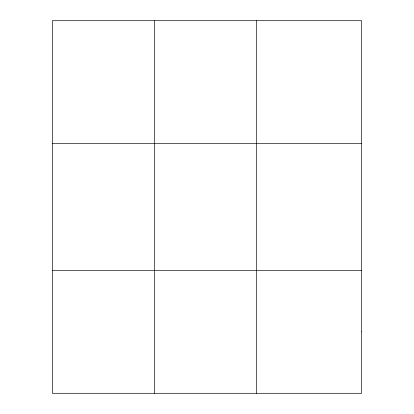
<?xml version="1.0" encoding="UTF-8"?>
<svg xmlns="http://www.w3.org/2000/svg" width="414" height="414" viewBox="0 0 414 414"><rect width="100%" height="100%" fill="white"/><g stroke="black" fill="none" stroke-linecap="round" stroke-linejoin="round"><path stroke-width="0.62" d="M154.417 393.3L154.417 20.7M256.489 393.3L256.489 20.7M52.345 143.658L361.655 143.658M52.345 270.342L361.655 270.342M361.655 331.821L361.655 393.3L52.345 393.3L52.345 20.7L361.655 20.7L361.655 331.821"/></g></svg>
